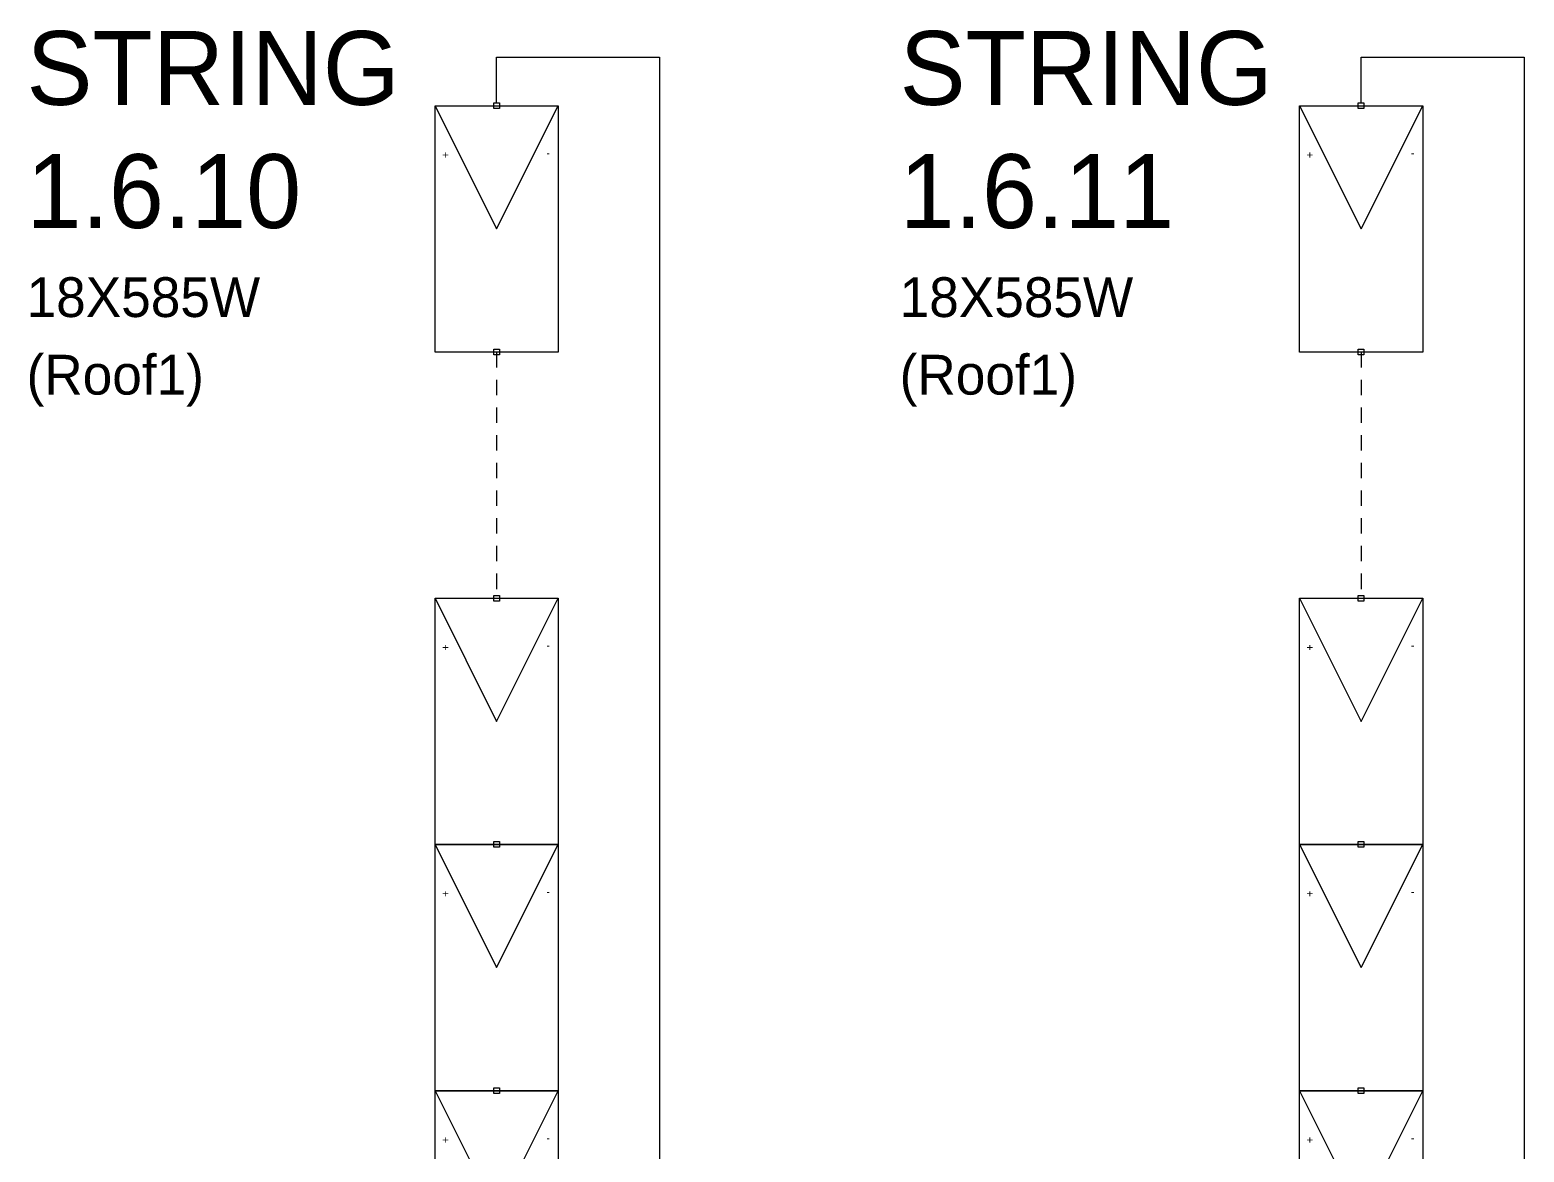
# Model space of a CAD drawing. Header units: inches. Extents: x 4 to 127, y -3 to 89.
# Drawn here: x 93.79 to 105.93, y 64.63 to 73.75 of the extents above; entities that cross this region are included whole.
import ezdxf

# ---------------------------------------------------------------- set-up
doc = ezdxf.new("R2010")
doc.units = ezdxf.units.IN
doc.header["$MEASUREMENT"] = 0
doc.linetypes.add('HIDDEN2', pattern=[0.1875, 0.125, -0.0625])
doc.layers.add('RED_12AWG', color=1, linetype='Continuous')
doc.layers.add('SYMS', color=7, linetype='Continuous')
doc.styles.add('WD', font='romans.shx')

# ---------------------------------------------------------------- blocks, each defined once
blk = doc.blocks.new('HT0_01')
for p, q in [((-0.0625, 0.0625), (0.0625, 0.0625)), ((-0.0625, -0.0625), (-0.0625, 0.0625)), ((0.0625, 0.0625), (0.0625, -0.0625)), ((0.0625, -0.0625), (-0.0625, -0.0625))]:
    blk.add_line(p, q)
at = {"style": 'WD', "flags": 1}
for tag, p in [('X4TERM01', (-0.0625, 0)), ('X2TERM01', (0, 0.0625)), ('X1TERM01', (0.0625, 0)), ('X8TERM01', (0, -0.0625))]:
    blk.add_attdef(tag, p, '', height=0.01, dxfattribs=at)
blk = doc.blocks.new('PVM')
at = {"color": 5}
for p, q in [((2, 1), (1, 0.5)), ((1, 0.5), (2, 0))]:
    blk.add_line(p, q, dxfattribs=at)
blk.add_lwpolyline([(0, 1), (2, 1), (2, 0), (0, 0)], close=True, dxfattribs=at)
at = {"layer": 'SYMS', "color": 5, "xscale": 0.3699338068975089, "yscale": 0.3699338068975089, "zscale": 0.3699338068975089}
for p in [(0, 0.5), (2, 0.5)]:
    blk.add_blockref('HT0_01', p, dxfattribs=at)
at = {"color": 5, "char_height": 0.065, "attachment_point": 1}
for s, insert, rotation in [('+', (1.625, 0.883), 180), ('-', (1.57, 0.067), 90)]:
    blk.add_mtext_dynamic_manual_height_columns(s, width=0.09892, gutter_width=0.325, heights=[0], dxfattribs=dict(at, insert=insert, rotation=rotation))

msp = doc.modelspace()

# ---------------------------------------------------------------- linework, layer by layer
at = {"layer": 'RED_12AWG'}
for p, q in [((97.581, 73.155), (97.581, 73.525)), ((97.581, 73.525), (98.905, 73.525)), ((98.905, 73.525), (98.905, 25.727)), ((104.604, 73.155), (104.604, 73.525)), ((104.604, 73.525), (105.928, 73.525)), ((105.928, 73.525), (105.928, 25.727))]:
    msp.add_line(p, q, dxfattribs=at)
at = {"layer": 'RED_12AWG', "linetype": 'HIDDEN2'}
for p, q in [((97.581, 71.131), (97.581, 69.131)), ((104.604, 71.131), (104.604, 69.131))]:
    msp.add_line(p, q, dxfattribs=at)

# ---------------------------------------------------------------- block references
at = {"layer": 'SYMS', "rotation": 90}
for p in [(98.081, 71.131), (105.104, 71.131), (98.081, 67.131), (105.104, 67.131), (98.081, 65.131), (105.104, 65.131), (98.081, 63.131), (105.104, 63.131)]:
    msp.add_blockref('PVM', p, dxfattribs=at)

# ---------------------------------------------------------------- texts
at = {"color": 240, "true_color": 0xed1f24}
for s, p in [('STRING', (93.762, 73.138)), ('STRING', (100.855, 73.138)), ('1.6.10', (93.762, 72.138)), ('1.6.11', (100.855, 72.138))]:
    msp.add_text(s, height=0.6, dxfattribs=at).set_placement(p)
at = {"color": 18, "true_color": 0x000000}
for s, p in [('18X585W', (93.762, 71.415)), ('18X585W', (100.855, 71.415)), ('(Roof1)', (93.762, 70.785)), ('(Roof1)', (100.855, 70.785))]:
    msp.add_text(s, height=0.3231, dxfattribs=at).set_placement(p)

doc.saveas('drawing.dxf')
